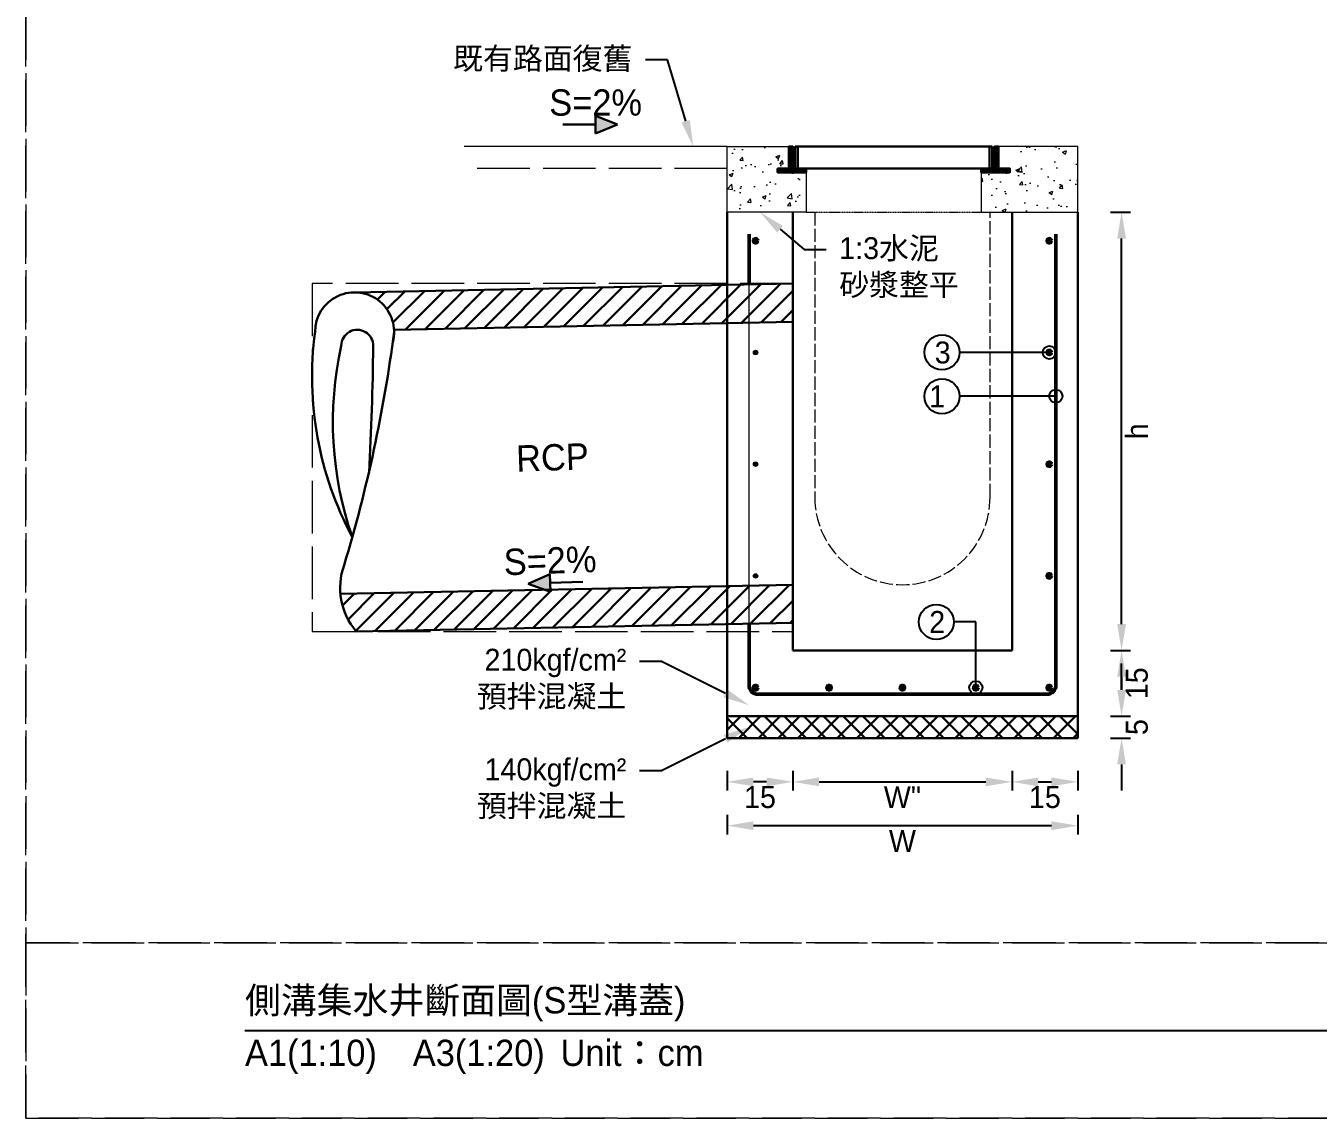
# Model space of a CAD drawing. Extents: x -6810 to 5075, y -2187 to 1200.
# Drawn here: x -780 to -485.2, y -1164 to -914.7 of the extents above; entities that cross this region are included whole.
import ezdxf
from ezdxf import colors
from ezdxf.entities.mleader import LeaderData, LeaderLine
from ezdxf.math import Vec2, Vec3

# ---------------------------------------------------------------- set-up
doc = ezdxf.new("R2010")
doc.units = 0
doc.header["$MEASUREMENT"] = 0
doc.linetypes.add('ACAD_ISO02W100', pattern=[15, 12, -3])
doc.linetypes.add('HIDDEN', pattern=[0.375, 0.25, -0.125])
doc.layers.add('一、4.基本-隱藏', color=9, linetype='ACAD_ISO02W100', lineweight=20, plot=False)
doc.layers.add('三、1.文字-說明文字', color=2, linetype='Continuous')
doc.layers.add('三、3.文字-註解文字', color=2, linetype='Continuous')
for name, color, linetype, lineweight in [('二、1.繪圖-既有設施', 8, 'Continuous', 20), ('二、2.繪圖-施作項目', 181, 'Continuous', 30), ('二、3.繪圖-排水流向', 170, 'Continuous', 30), ('二、4.繪圖-設計鋪面', 40, 'Continuous', 20), ('二、5.繪圖-鋼筋', 60, 'Continuous', 50), ('二、6.繪圖-其他施作項目', 35, 'Continuous', 30)]:
    doc.layers.add(name, color=color, linetype=linetype, lineweight=lineweight)
doc.styles.add('次圖名(詳圖)', font='MS PGothic.ttf', dxfattribs={"height": 6})
doc.styles.add('註解文字(詳圖)', font='MS PGothic.ttf', dxfattribs={"height": 5})
doc.dimstyles.new('註解文字(詳圖)', dxfattribs={"dimtxt": 5, "dimasz": 6, "dimexe": 2, "dimexo": 5, "dimgap": 1, "dimtad": 2, "dimzin": 0, "dimdsep": 46, "dimtxsty": '註解文字(詳圖)', "dimcen": 0.1, "dimclrd": 144, "dimclre": 144, "dimclrt": 256, "dimadec": 0, "dimazin": 0, "dimtfac": 1, "dimtofl": 0, "dimtmove": 0, "dimatfit": 3, "dimfxlon": 1, "dimtolj": 1, "dimtzin": 0, "dimlwd": -1, "dimlwe": -1, "dimarcsym": 1})

# ---------------------------------------------------------------- blocks, each defined once
blk = doc.blocks.new('排水流向')
at = {"layer": '二、3.繪圖-排水流向'}
h = blk.add_hatch(color=256, dxfattribs=at)
h.dxf.hatch_style = 1
h.paths.add_polyline_path([(0, 1), (0, -1), (2.5, 0)])
for points in [[(-3.75, 0), (0, 0)], [(0, 1), (0, -1)], [(2.5, 0), (0, 1)], [(2.5, 0), (0, -1)]]:
    blk.add_lwpolyline(points, dxfattribs=at)
blk = doc.blocks.new('*D107')
at = {"layer": 'Defpoints', "color": 0, "transparency": 16777216}
for p in [(-580, -957.25), (-530, -957.25), (-580, -1057.25)]:
    blk.add_point(p, dxfattribs=at)
at = {"layer": '三、3.文字-註解文字', "color": 144, "transparency": 16777216}
for p, q in [((-532.5, -957.25), (-528, -957.25)), ((-530, -1051.25), (-530, -963.25)), ((-532.5, -1057.25), (-528, -1057.25))]:
    blk.add_line(p, q, dxfattribs=at)
for points in [[(-531, -963.25), (-529, -963.25), (-530, -957.25)], [(-531, -1051.25), (-529, -1051.25), (-530, -1057.25)]]:
    blk.add_solid(points, dxfattribs=at)
at = {"layer": '三、3.文字-註解文字', "transparency": 16777216, "insert": (-526.5, -1007.25), "char_height": 5, "attachment_point": 5, "rotation": 90, "style": '註解文字(詳圖)'}
blk.add_mtext('\\A1;h', dxfattribs=at)
blk = doc.blocks.new('*D108')
at = {"layer": 'Defpoints', "color": 0, "transparency": 16777216}
for p in [(-580, -1057.25), (-580, -1072.25), (-530, -1072.25)]:
    blk.add_point(p, dxfattribs=at)
at = {"layer": '三、3.文字-註解文字', "color": 144, "transparency": 16777216}
for p, q in [((-532.5, -1057.25), (-528, -1057.25)), ((-530, -1063.25), (-530, -1066.25)), ((-532.5, -1072.25), (-528, -1072.25))]:
    blk.add_line(p, q, dxfattribs=at)
for points in [[(-531, -1063.25), (-529, -1063.25), (-530, -1057.25)], [(-531, -1066.25), (-529, -1066.25), (-530, -1072.25)]]:
    blk.add_solid(points, dxfattribs=at)
at = {"layer": '三、3.文字-註解文字', "transparency": 16777216, "insert": (-526.5, -1064.75), "char_height": 5, "attachment_point": 5, "rotation": 90, "style": '註解文字(詳圖)'}
blk.add_mtext('\\A1;15', dxfattribs=at)
blk = doc.blocks.new('*D109')
at = {"layer": 'Defpoints', "color": 0, "transparency": 16777216}
for p in [(-580, -1072.25), (-580, -1077.25), (-530, -1077.25)]:
    blk.add_point(p, dxfattribs=at)
at = {"layer": '三、3.文字-註解文字', "color": 144, "transparency": 16777216}
for p, q in [((-530, -1066.25), (-530, -1060.25)), ((-532.5, -1072.25), (-528, -1072.25)), ((-532.5, -1077.25), (-528, -1077.25)), ((-530, -1083.25), (-530, -1089.25))]:
    blk.add_line(p, q, dxfattribs=at)
for points in [[(-531, -1066.25), (-529, -1066.25), (-530, -1072.25)], [(-531, -1083.25), (-529, -1083.25), (-530, -1077.25)]]:
    blk.add_solid(points, dxfattribs=at)
at = {"layer": '三、3.文字-註解文字', "transparency": 16777216, "insert": (-526.5, -1074.75), "char_height": 5, "attachment_point": 5, "rotation": 90, "style": '註解文字(詳圖)'}
blk.add_mtext('\\A1;5', dxfattribs=at)
blk = doc.blocks.new('*D98')
at = {"layer": 'Defpoints', "color": 0, "linetype": 'ACAD_ISO02W100', "ltscale": 0.25, "transparency": 16777216}
for p in [(-555, -1062.25), (-540, -1077.25), (-540, -1087.25)]:
    blk.add_point(p, dxfattribs=at)
at = {"layer": '三、1.文字-說明文字', "color": 144, "ltscale": 0.25, "transparency": 16777216}
for p, q in [((-555, -1084.75), (-555, -1089.25)), ((-540, -1084.75), (-540, -1089.25)), ((-549, -1087.25), (-546, -1087.25))]:
    blk.add_line(p, q, dxfattribs=at)
at = {"layer": '三、1.文字-說明文字', "color": 144, "linetype": 'ACAD_ISO02W100', "ltscale": 0.25, "transparency": 16777216}
for points in [[(-549, -1086.25), (-549, -1088.25), (-555, -1087.25)], [(-546, -1086.25), (-546, -1088.25), (-540, -1087.25)]]:
    blk.add_solid(points, dxfattribs=at)
at = {"layer": '三、1.文字-說明文字', "linetype": 'ACAD_ISO02W100', "ltscale": 0.25, "transparency": 16777216, "insert": (-547.5, -1090.75), "char_height": 5, "attachment_point": 5, "style": '註解文字(詳圖)'}
blk.add_mtext('\\A1;15', dxfattribs=at)
blk = doc.blocks.new('*D99')
at = {"layer": 'Defpoints', "color": 0, "linetype": 'ACAD_ISO02W100', "ltscale": 0.25, "transparency": 16777216}
for p in [(-605, -1062.25), (-620, -1077.25), (-620, -1087.25)]:
    blk.add_point(p, dxfattribs=at)
at = {"layer": '三、1.文字-說明文字', "color": 144, "ltscale": 0.25, "transparency": 16777216}
for p, q in [((-620, -1084.75), (-620, -1089.25)), ((-605, -1084.75), (-605, -1089.25)), ((-611, -1087.25), (-614, -1087.25))]:
    blk.add_line(p, q, dxfattribs=at)
at = {"layer": '三、1.文字-說明文字', "color": 144, "linetype": 'ACAD_ISO02W100', "ltscale": 0.25, "transparency": 16777216}
for points in [[(-614, -1086.25), (-614, -1088.25), (-620, -1087.25)], [(-611, -1086.25), (-611, -1088.25), (-605, -1087.25)]]:
    blk.add_solid(points, dxfattribs=at)
at = {"layer": '三、1.文字-說明文字', "linetype": 'ACAD_ISO02W100', "ltscale": 0.25, "transparency": 16777216, "insert": (-612.5, -1090.75), "char_height": 5, "attachment_point": 5, "style": '註解文字(詳圖)'}
blk.add_mtext('\\A1;15', dxfattribs=at)
blk = doc.blocks.new('*D100')
at = {"layer": 'Defpoints', "color": 0, "linetype": 'ACAD_ISO02W100', "ltscale": 0.25, "transparency": 16777216}
for p in [(-605, -1062.25), (-555, -1062.25), (-555, -1087.25)]:
    blk.add_point(p, dxfattribs=at)
at = {"layer": '三、1.文字-說明文字', "color": 144, "ltscale": 0.25, "transparency": 16777216}
for p, q in [((-605, -1084.75), (-605, -1089.25)), ((-555, -1084.75), (-555, -1089.25)), ((-599, -1087.25), (-561, -1087.25))]:
    blk.add_line(p, q, dxfattribs=at)
at = {"layer": '三、1.文字-說明文字', "color": 144, "linetype": 'ACAD_ISO02W100', "ltscale": 0.25, "transparency": 16777216}
for points in [[(-599, -1086.25), (-599, -1088.25), (-605, -1087.25)], [(-561, -1086.25), (-561, -1088.25), (-555, -1087.25)]]:
    blk.add_solid(points, dxfattribs=at)
at = {"layer": '三、1.文字-說明文字', "linetype": 'ACAD_ISO02W100', "ltscale": 0.25, "transparency": 16777216, "insert": (-580, -1090.75), "char_height": 5, "attachment_point": 5, "style": '註解文字(詳圖)'}
blk.add_mtext('\\A1;W{\\fMS PGothic|b0|i0|c128|p34;"}', dxfattribs=at)
blk = doc.blocks.new('*D101')
at = {"layer": 'Defpoints', "color": 0, "ltscale": 0.25, "transparency": 16777216}
for p in [(-620, -1077.25), (-540, -1077.25), (-620, -1097.25)]:
    blk.add_point(p, dxfattribs=at)
at = {"layer": '三、1.文字-說明文字', "color": 144, "ltscale": 0.25, "transparency": 16777216}
for p, q in [((-620, -1094.75), (-620, -1099.25)), ((-540, -1094.75), (-540, -1099.25)), ((-546, -1097.25), (-614, -1097.25))]:
    blk.add_line(p, q, dxfattribs=at)
for points in [[(-614, -1096.25), (-614, -1098.25), (-620, -1097.25)], [(-546, -1096.25), (-546, -1098.25), (-540, -1097.25)]]:
    blk.add_solid(points, dxfattribs=at)
at = {"layer": '三、1.文字-說明文字', "ltscale": 0.25, "transparency": 16777216, "insert": (-580, -1100.75), "char_height": 5, "attachment_point": 5, "style": '註解文字(詳圖)'}
blk.add_mtext('\\A1;{\\fMS PGothic|b0|i0|c128|p34;W}', dxfattribs=at)
blk = doc.blocks.new('_Small')
at = {"color": 0, "linetype": 'ByBlock', "lineweight": -2}
blk.add_circle((0, 0), 0.25, dxfattribs=at)

msp = doc.modelspace()

# ---------------------------------------------------------------- hatches: boundary and pattern name
at = {"layer": '二、1.繪圖-既有設施'}
h = msp.add_hatch(dxfattribs=at)
h.set_pattern_fill('AR-CONC', color=256, scale=0.05)
h.set_pattern_definition([(50, (226.44, -2165.8164), (9.109233, -0.796954), [0.9525, -10.4775]), (355, (226.44, -2165.816), (-1.76217, 9.55284), [0.762, -8.38203]), (100.45144, (227.199, -2165.883), (7.34706, 8.75589), [0.8095, -8.90451]), (46.1842, (226.44, -2163.276), (13.55395, -2.10212), [1.42875, -15.71625]), (96.6356, (227.569, -2163.452), (11.87021, 12.37131), [1.21425, -13.35678]), (351.1842, (226.44, -2163.276), (11.87021, 12.3713), [1.143, -12.57299]), (21, (227.71, -2163.9114), (7.58072, -5.11326), [0.9525, -10.4775]), (326, (227.71, -2163.911), (3.0901, 9.2094), [0.762, -8.382]), (71.45144, (228.3415, -2164.3375), (10.67082, 4.09614), [0.8095, -8.904497]), (37.5, (226.4398, -2165.8164), (0.15443, 4.227752), [0, -8.2804, 0, -8.509, 0, -8.41375]), (7.5, (226.44, -2165.8164), (3.340983, 5.009029), [0, -4.8514, 0, -8.0899, 0, -3.20675]), (327.5, (223.6077, -2165.8164), (6.77953, -0.286437), [0, -3.175, 0, -9.906, 0, -13.1445]), (317.5, (222.338, -2165.8164), (7.40646, 1.271325), [0, -4.1275, 0, -6.5786, 0, -9.3345])])
h.paths.add_polyline_path([(-602, -957.25), (-602, -948.15), (-608.5, -948.15), (-608.5, -947.25), (-605.9, -947.25), (-605.9, -942.25), (-620, -942.25), (-620, -957.25)])
h.paths.add_polyline_path([(-540, -957.25), (-540, -942.25), (-558.1, -942.25), (-558.1, -947.25), (-555.5, -947.25), (-555.5, -948.15), (-562, -948.15), (-562, -957.25)])
h = msp.add_hatch(color=256, dxfattribs=at)
h.dxf.hatch_style = 1
h.paths.add_polyline_path([(-613, -989.25, 1), (-614, -989.25, 1)])
h = msp.add_hatch(color=256, dxfattribs=at)
h.dxf.hatch_style = 1
h.paths.add_polyline_path([(-613, -1014.75, 1), (-614, -1014.75, 1)])
h = msp.add_hatch(color=256, dxfattribs=at)
h.dxf.hatch_style = 1
h.paths.add_polyline_path([(-613, -1040.25, 1), (-614, -1040.25, 1)])
at = {"layer": '二、2.繪圖-施作項目'}
h = msp.add_hatch(dxfattribs=at)
h.set_pattern_fill('ANSI37', color=256)
h.set_pattern_definition([(45, (396.118, -1558.9858), (-2.245064, 2.245064), []), (135, (396.118, -1558.9858), (-2.245064, -2.245064), [])])
h.paths.add_polyline_path([(-620, -1072.25), (-620, -1077.25), (-540, -1077.25), (-540, -1072.25)])
at = {"layer": '二、5.繪圖-鋼筋'}
h = msp.add_hatch(color=256, dxfattribs=at)
h.dxf.hatch_style = 1
h.paths.add_polyline_path([(-613, -963.75, 1), (-614, -963.75, 1)])
h = msp.add_hatch(color=256, dxfattribs=at)
h.dxf.hatch_style = 1
h.paths.add_polyline_path([(-546, -963.75, 1), (-547, -963.75, 1)])
h = msp.add_hatch(color=256, dxfattribs=at)
h.dxf.hatch_style = 1
h.paths.add_polyline_path([(-546, -989.25, 1), (-547, -989.25, 1)])
h = msp.add_hatch(color=256, dxfattribs=at)
h.dxf.hatch_style = 1
h.paths.add_polyline_path([(-546, -1014.75, 1), (-547, -1014.75, 1)])
h = msp.add_hatch(color=256, dxfattribs=at)
h.dxf.hatch_style = 1
h.paths.add_polyline_path([(-546, -1040.25, 1), (-547, -1040.25, 1)])
h = msp.add_hatch(color=256, dxfattribs=at)
h.dxf.hatch_style = 1
h.paths.add_polyline_path([(-613, -1065.75, 1), (-614, -1065.75, 1)])
h = msp.add_hatch(color=256, dxfattribs=at)
h.dxf.hatch_style = 1
h.paths.add_polyline_path([(-596.25, -1065.75, 1), (-597.25, -1065.75, 1)])
h = msp.add_hatch(color=256, dxfattribs=at)
h.dxf.hatch_style = 1
h.paths.add_polyline_path([(-579.5, -1065.75, 1), (-580.5, -1065.75, 1)])
h = msp.add_hatch(color=256, dxfattribs=at)
h.dxf.hatch_style = 1
h.paths.add_polyline_path([(-562.75, -1065.75, 1), (-563.75, -1065.75, 1)])
h = msp.add_hatch(color=256, dxfattribs=at)
h.dxf.hatch_style = 1
h.paths.add_polyline_path([(-546, -1065.75, 1), (-547, -1065.75, 1)])
at = {"layer": '二、6.繪圖-其他施作項目'}
h = msp.add_hatch(dxfattribs=at)
h.set_pattern_fill('ANSI31', color=256, scale=0.1)
h.set_pattern_definition([(45, (1109.50886, -2246.53593), (-0.224506403, 0.224506403), [])])
h.paths.add_polyline_path([(-605.9, -947.25), (-608.5, -947.25), (-608.5, -948.15), (-602, -948.15), (-602, -947.25), (-605, -947.25), (-605, -942.25), (-605.9, -942.25)])
h.paths.add_polyline_path([(-558.1, -942.25), (-559, -942.25), (-559, -947.25), (-562, -947.25), (-562, -948.15), (-555.5, -948.15), (-555.5, -947.25), (-558.1, -947.25)])
h = msp.add_hatch(dxfattribs=at)
h.set_pattern_fill('ANSI31', color=256, scale=25)
h.set_pattern_definition([(45, (-4123.3087, -2447.3046), (-2.2097087, 2.2097087), [])])
h.paths.add_polyline_path([(-605, -973.536), (-705, -975.536, -0.3982556), (-695.998, -984.058), (-605, -982.238)])
h.paths.add_polyline_path([(-605, -1042.25), (-708.228, -1044.315, 0.1552766), (-704.618, -1052.932), (-605, -1050.952)])

# ---------------------------------------------------------------- linework, layer by layer
at = {"layer": '一、4.基本-隱藏'}
for points in [[(-780, -657), (0, -657), (0, -1164), (-780, -1164)], [(-380, -910.5), (-780, -910.5), (-780, -1124), (-380, -1124)], [(-605, -973.536), (-714.704, -973.536), (-714.704, -1052.932), (-605, -1052.932)], [(-380, -1124), (-780, -1124), (-780, -1164), (-380, -1164)]]:
    msp.add_lwpolyline(points, close=True, dxfattribs=at)
at = {"layer": '三、3.文字-註解文字'}
msp.add_lwpolyline([(-730, -1144), (-430, -1144)], dxfattribs=at)
for centre in [(-571, -989.25), (-571, -999.25), (-572.25, -1050.75)]:
    msp.add_circle(centre, 4, dxfattribs=at)
at = {"layer": '二、1.繪圖-既有設施'}
for points in [[(-602, -947.25), (-602, -957.25), (-620, -957.25), (-620, -942.25), (-605.9, -942.25)], [(-562, -947.25), (-562, -957.25), (-540, -957.25), (-540, -942.25), (-558.1, -942.25)], [(-615, -1051.15), (-615, -973.736)]]:
    msp.add_lwpolyline(points, dxfattribs=at)
at = {"layer": '二、1.繪圖-既有設施', "linetype": 'HIDDEN'}
msp.add_lwpolyline([(-602, -957.25), (-562, -957.25)], dxfattribs=at)
at = {"layer": '二、1.繪圖-既有設施', "linetype": 'ACAD_ISO02W100', "ltscale": 0.25}
msp.add_lwpolyline([(-600, -957.25), (-600, -1022.25, 1), (-560, -1022.25), (-560, -957.25)], format="xyb", dxfattribs=at)
at = {"layer": '二、1.繪圖-既有設施'}
for centre in [(-613.5, -989.25), (-613.5, -1014.75), (-613.5, -1040.25)]:
    msp.add_circle(centre, 0.5, dxfattribs=at)
at = {"layer": '二、2.繪圖-施作項目'}
for points in [[(-620, -957.25), (-620, -1077.25)], [(-605, -957.25), (-605, -1057.25)], [(-555, -957.25), (-555, -1057.25)], [(-540, -957.25), (-540, -1077.25)], [(-605, -1057.25), (-555, -1057.25)], [(-620, -1072.25), (-540, -1072.25)], [(-620, -1077.25), (-540, -1077.25)]]:
    msp.add_lwpolyline(points, dxfattribs=at)
at = {"layer": '二、4.繪圖-設計鋪面'}
msp.add_lwpolyline([(-620, -942.25), (-680, -942.25)], dxfattribs=at)
at = {"layer": '二、4.繪圖-設計鋪面', "linetype": 'ACAD_ISO02W100'}
msp.add_lwpolyline([(-620, -947.25), (-680, -947.25)], dxfattribs=at)
at = {"layer": '二、5.繪圖-鋼筋'}
msp.add_lwpolyline([(-545, -962.25), (-545, -1065.25, -0.4142136), (-547, -1067.25), (-613, -1067.25, -0.4142136), (-615, -1065.25), (-615, -1051.15)], format="xyb", dxfattribs=at)
msp.add_lwpolyline([(-615, -973.736), (-615, -962.25)], dxfattribs=at)
for centre in [(-613.5, -963.75), (-546.5, -963.75), (-546.5, -989.25), (-546.5, -1014.75), (-546.5, -1040.25), (-613.5, -1065.75), (-596.75, -1065.75), (-580, -1065.75), (-563.25, -1065.75), (-546.5, -1065.75)]:
    msp.add_circle(centre, 0.5, dxfattribs=at)
at = {"layer": '二、6.繪圖-其他施作項目'}
for points in [[(-608.5, -947.25), (-605.9, -947.25), (-605.9, -942.25), (-605, -942.25), (-605, -947.25), (-602, -947.25), (-602, -948.15), (-608.5, -948.15)], [(-558.1, -942.25), (-559, -942.25), (-559, -947.25), (-562, -947.25), (-562, -948.15), (-555.5, -948.15), (-555.5, -947.25), (-558.1, -947.25)]]:
    msp.add_lwpolyline(points, close=True, dxfattribs=at)
for points in [[(-604.5, -942.25), (-604.5, -947.25)], [(-604.5, -942.25), (-559.5, -942.25)], [(-603.9, -942.25), (-603.9, -947.25)], [(-560.1, -942.25), (-560.1, -947.25)], [(-559.5, -942.25), (-559.5, -947.25)], [(-604.5, -947.25), (-559.5, -947.25)], [(-705, -975.536), (-605, -973.536)], [(-695.998, -984.058), (-605, -982.238)], [(-708.228, -1044.315), (-605, -1042.25)], [(-704.618, -1052.932), (-605, -1050.952)]]:
    msp.add_lwpolyline(points, dxfattribs=at)
for points in [[(-705.522, -1031.371, -0.1578495), (-714.015, -984.552, -1.1409026), (-696.294, -986.894)], [(-705.489, -1031.432, -0.1399452), (-708.02, -987.72, -1.0112817), (-700.748, -987.801, -0.0106152), (-701.686, -1016.65)], [(-695.985, -984.552, -0.0416835), (-707.391, -1037.767, 0.2681724), (-704.618, -1052.932, 0.2681724)]]:
    msp.add_lwpolyline(points, format="xyb", dxfattribs=at)

# ---------------------------------------------------------------- block references
at = {"xscale": 2, "yscale": 2, "zscale": 2}
msp.add_blockref('排水流向', (-650, -937.25), dxfattribs=at)
at = {"xscale": 2, "yscale": 2, "zscale": 2, "rotation": 182}
msp.add_blockref('排水流向', (-660.393, -1041.854), dxfattribs=at)

# ---------------------------------------------------------------- texts
at = {"layer": '三、1.文字-說明文字', "linetype": 'ACAD_ISO02W100', "ltscale": 0.25, "insert": (-659.852, -1013.234), "char_height": 6, "attachment_point": 5, "rotation": 2, "style": '次圖名(詳圖)'}
msp.add_mtext_dynamic_manual_height_columns('{\\fMS PGothic|b0|i0|c128|p34;RCP}', width=11.08004, gutter_width=30, heights=[0], dxfattribs=at)
at = {"layer": '三、3.文字-註解文字', "char_height": 6, "attachment_point": 4, "style": '次圖名(詳圖)'}
for s, width, insert in [('{\\fMS PGothic|b0|i0|c128|p34;側溝集水井斷面圖(}S{\\fMS PGothic|b0|i0|c128|p34;型溝蓋)}', 131.94411, (-730, -1138)), ('A1(1:10)\u3000A3(1:20){\\fMS PGothic|b0|i0|c128|p34;^IUnit：cm}', 136.03259, (-730, -1150))]:
    msp.add_mtext_dynamic_manual_height_columns(s, width=width, gutter_width=15, heights=[0], dxfattribs=dict(at, insert=insert))
at = {"layer": '二、3.繪圖-排水流向', "insert": (-650, -932.25), "char_height": 6, "attachment_point": 5, "style": '註解文字(詳圖)'}
msp.add_mtext_dynamic_manual_height_columns('{\\fMS PGothic|b0|i0|c128|p34;S=2%}', width=10.17412, gutter_width=30, heights=[0], dxfattribs=at)
at = {"layer": '二、3.繪圖-排水流向', "insert": (-660.396, -1036.784), "char_height": 6, "attachment_point": 5, "rotation": 2, "style": '註解文字(詳圖)'}
msp.add_mtext_dynamic_manual_height_columns('{\\fMS PGothic|b0|i0|c128|p34;S=2%}', width=10.17412, gutter_width=30, heights=[0], dxfattribs=at)

# ---------------------------------------------------------------- dimensions: what is measured, and where the dimension line sits
at = {"layer": '三、1.文字-說明文字', "linetype": 'ACAD_ISO02W100', "ltscale": 0.25}
for base, p1, p2, text, picture, middle in [((-620, -1087.25), (-605, -1062.25), (-620, -1077.25), '15', '*D99', (-612.5, -1090.75)), ((-555, -1087.25), (-605, -1062.25), (-555, -1062.25), 'W{\\fMS PGothic|b0|i0|c128|p34;"}', '*D100', (-580, -1090.75)), ((-540, -1087.25), (-555, -1062.25), (-540, -1077.25), '15', '*D98', (-547.5, -1090.75))]:
    dim = msp.add_linear_dim(base=base, p1=p1, p2=p2, text=text, dimstyle='註解文字(詳圖)', dxfattribs=at)
    dim.commit()
    dim.dimension.update_dxf_attribs({"geometry": picture, "text_midpoint": middle})
at = {"layer": '三、1.文字-說明文字', "ltscale": 0.25}
dim = msp.add_linear_dim(base=(-620, -1097.25), p1=(-540, -1077.25), p2=(-620, -1077.25), text='{\\fMS PGothic|b0|i0|c128|p34;W}', dimstyle='註解文字(詳圖)', dxfattribs=at)
dim.commit()
dim.dimension.update_dxf_attribs({"geometry": '*D101', "text_midpoint": (-580, -1100.75)})
at = {"layer": '三、3.文字-註解文字'}
for base, p1, p2, text, picture, middle in [((-530, -957.25), (-580, -1057.25), (-580, -957.25), 'h', '*D107', (-526.5, -1007.25)), ((-530, -1072.25), (-580, -1057.25), (-580, -1072.25), '15', '*D108', (-526.5, -1064.75)), ((-530, -1077.25), (-580, -1072.25), (-580, -1077.25), '5', '*D109', (-526.5, -1074.75))]:
    dim = msp.add_linear_dim(base=base, p1=p1, p2=p2, angle=90, text=text, dimstyle='註解文字(詳圖)', dxfattribs=at)
    dim.commit()
    dim.dimension.update_dxf_attribs({"geometry": picture, "text_midpoint": middle})

# ---------------------------------------------------------------- leaders
ml = msp.add_multileader_mtext('Standard', dxfattribs=at)
ml.set_content('既有路面復舊', color=256, style='註解文字(詳圖)')
ml.set_leader_properties(color=144, linetype='ByLayer', lineweight=-1)
ml.build(insert=Vec2(0, 0))
ml.multileader.update_dxf_attribs({"dogleg_length": 5, "arrow_head_size": 6})
ctx = ml.context
ctx.base_point, ctx.char_height, ctx.arrow_head_size, ctx.landing_gap_size, ctx.plane_origin = Vec3(-687.383, -922.5), 5, 6, 3, Vec3(-712.575, -900.587)
ctx.text_align_type = 2
notes = []
notes.append((ctx, [(1, (1, 1, 0), (-633.599, -922.5), (-1, 0), 5, [(0, [(-627.744, -942.25)], 0, [])])]))
ctx.mtext.insert, ctx.mtext.alignment, ctx.mtext.flow_direction = Vec3(-641.599, -919.659), 3, 5
ml = msp.add_multileader_mtext('Standard', dxfattribs=at)
ml.set_content('\\pxqd;{\\fMS PGothic|b0|i0|c128|p34;1:3水泥\\P砂漿整平}', color=256, style='註解文字(詳圖)')
ml.set_leader_properties(color=144, linetype='ByLayer', lineweight=-1)
ml.build(insert=Vec2(0, 0))
ml.multileader.update_dxf_attribs({"dogleg_length": 5, "arrow_head_size": 6})
ctx = ml.context
ctx.base_point, ctx.char_height, ctx.arrow_head_size, ctx.landing_gap_size, ctx.plane_origin = Vec3(-597.418, -965.79), 5, 6, 3, Vec3(-612.5, -957.25)
notes.append((ctx, [(0, (1, 1, 0), (-602.418, -965.79), (1, 0), 5, [(0, [(-612.5, -957.25)], 0, [])])]))
ctx.mtext.insert, ctx.mtext.width, ctx.mtext.flow_direction = Vec3(-594.418, -962.949), 33.84047, 5
ml = msp.add_multileader_mtext('Standard', dxfattribs=at)
ml.set_content('3', color=256, style='註解文字(詳圖)')
ml.set_leader_properties(color=144, linetype='ByLayer', lineweight=-1)
ml.set_arrow_properties(name='SMALL')
ml.build(insert=Vec2(0, 0))
ml.multileader.update_dxf_attribs({"dogleg_length": 5, "arrow_head_size": 6})
ctx = ml.context
ctx.base_point, ctx.char_height, ctx.arrow_head_size, ctx.plane_origin = Vec3(-573.898, -989.25), 5, 6, Vec3(-545, -989.25)
ctx.text_align_type = 2
notes.append((ctx, [(0, (1, 1, 0), (-562, -989.25), (-1, 0), 5, [(0, [(-546.5, -989.25)], 0, [])])]))
ctx.mtext.insert, ctx.mtext.alignment, ctx.mtext.flow_direction = Vec3(-569, -986.75), 3, 5
ml = msp.add_multileader_mtext('Standard', dxfattribs=at)
ml.set_content('1', color=256, style='註解文字(詳圖)')
ml.set_leader_properties(color=144, linetype='ByLayer', lineweight=-1)
ml.set_arrow_properties(name='SMALL')
ml.build(insert=Vec2(0, 0))
ml.multileader.update_dxf_attribs({"dogleg_length": 5, "arrow_head_size": 6})
ctx = ml.context
ctx.base_point, ctx.char_height, ctx.arrow_head_size, ctx.landing_gap_size, ctx.plane_origin = Vec3(-575.006, -999.25), 5, 6, 3.25, Vec3(-545, -999.25)
ctx.text_align_type = 2
notes.append((ctx, [(0, (1, 1, 0), (-559.5, -999.25), (-1, 0), 7.5, [(0, [(-545, -999.25)], 0, [])])]))
ctx.mtext.insert, ctx.mtext.alignment, ctx.mtext.flow_direction = Vec3(-570.25, -996.75), 3, 5
ml = msp.add_multileader_mtext('Standard', dxfattribs=at)
ml.set_content('2', color=256, style='註解文字(詳圖)')
ml.set_leader_properties(color=144, linetype='ByLayer', lineweight=-1)
ml.set_arrow_properties(name='SMALL')
ml.build(insert=Vec2(0, 0))
ml.multileader.update_dxf_attribs({"dogleg_length": 5, "arrow_head_size": 6})
ctx = ml.context
ctx.base_point, ctx.char_height, ctx.arrow_head_size, ctx.plane_origin = Vec3(-575.148, -1050.75), 5, 6, Vec3(-541.25, -1026.712)
ctx.text_align_type = 2
notes.append((ctx, [(0, (1, 1, 0), (-563.25, -1050.75), (-1, 0), 5, [(0, [(-563.25, -1065.75)], 0, [])])]))
ctx.mtext.insert, ctx.mtext.alignment, ctx.mtext.flow_direction = Vec3(-570.25, -1048.25), 3, 5
ml = msp.add_multileader_mtext('Standard', dxfattribs=at)
ml.set_content('{\\fMS PGothic|b0|i0|c128|p34;210kgf/cm²}\\P預拌{\\fMS PGothic|b0|i0|c128|p34;混凝土}', color=256, style='註解文字(詳圖)')
ml.set_leader_properties(color=144, linetype='ByLayer', lineweight=-1)
ml.build(insert=Vec2(0, 0))
ml.multileader.update_dxf_attribs({"dogleg_length": 5, "arrow_head_size": 6})
ctx = ml.context
ctx.base_point, ctx.char_height, ctx.arrow_head_size, ctx.landing_gap_size, ctx.plane_origin = Vec3(-681.398, -1059.75), 5, 6, 3, Vec3(-615, -1069.75)
ctx.text_align_type = 2
notes.append((ctx, [(0, (1, 1, 0), (-635, -1059.75), (-1, 0), 5, [(0, [(-615, -1069.75)], 0, [])])]))
ctx.mtext.insert, ctx.mtext.alignment, ctx.mtext.flow_direction = Vec3(-643, -1056.881), 3, 5
ml = msp.add_multileader_mtext('Standard', dxfattribs=at)
ml.set_content('{\\fMS PGothic|b0|i0|c128|p34;140kgf/cm²}\\P預拌{\\fMS PGothic|b0|i0|c128|p34;混凝土}', color=256, style='註解文字(詳圖)')
ml.set_leader_properties(color=144, linetype='ByLayer', lineweight=-1)
ml.build(insert=Vec2(0, 0))
ml.multileader.update_dxf_attribs({"dogleg_length": 5, "arrow_head_size": 6})
ctx = ml.context
ctx.base_point, ctx.char_height, ctx.arrow_head_size, ctx.landing_gap_size, ctx.plane_origin = Vec3(-681.398, -1084.75), 5, 6, 3, Vec3(-615, -1074.75)
ctx.text_align_type = 2
notes.append((ctx, [(0, (1, 1, 0), (-635, -1084.75), (-1, 0), 5, [(0, [(-615, -1074.75)], 0, [])])]))
ctx.mtext.insert, ctx.mtext.alignment, ctx.mtext.flow_direction = Vec3(-643, -1081.881), 3, 5
for ctx, leaders in notes:
    for number, flags, end, landing, length, lines in leaders:
        leader = LeaderData()
        leader.index, (leader.has_last_leader_line, leader.has_dogleg_vector, leader.attachment_direction) = number, flags
        leader.last_leader_point, leader.dogleg_vector, leader.dogleg_length = Vec3(end), Vec3(landing), length
        for number, points, colour, breaks in lines:
            line = LeaderLine()
            line.index, line.vertices, line.color, line.breaks = number, Vec3.list(points), colors.encode_raw_color(colour), breaks
            leader.lines.append(line)
        ctx.leaders.append(leader)

doc.saveas('drawing.dxf')
